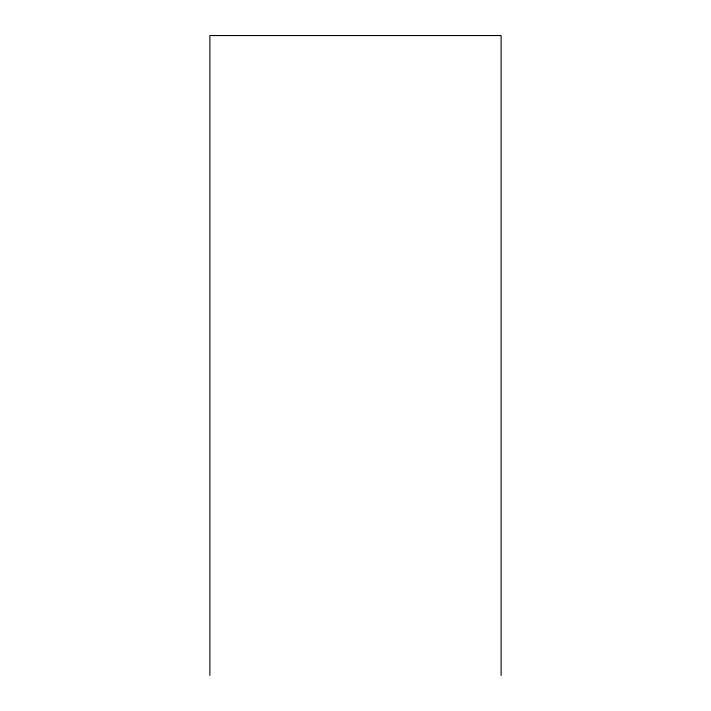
<?xml version="1.0" encoding="UTF-8"?>
<svg xmlns="http://www.w3.org/2000/svg" width="711" height="711" viewBox="0 0 711 711"><rect width="100%" height="100%" fill="white"/><g stroke="black" fill="none" stroke-linecap="round" stroke-linejoin="round"><path stroke-width="1.07" d="M501.113 675.45L501.113 35.55L209.887 35.55L209.887 675.45"/></g></svg>
